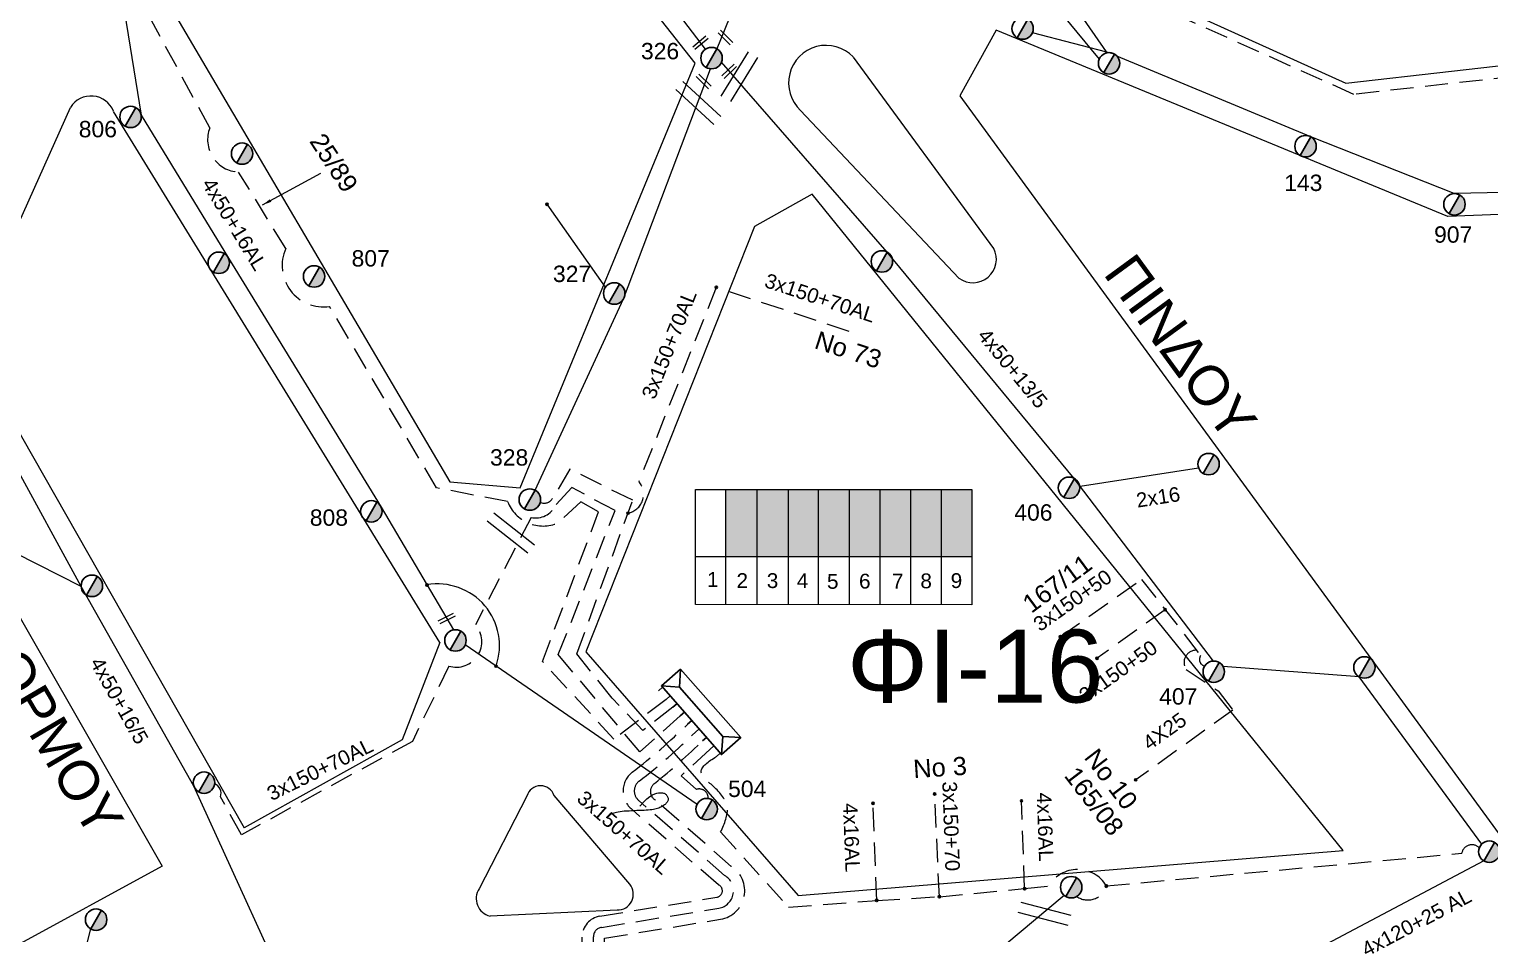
# Model space of a CAD drawing. Header units: millimetres. Extents: x 1421 to 7547, y 822 to 1873.
# Drawn here: x 7245.6 to 7406.1, y 1551 to 1650.4 of the extents above; entities that cross this region are included whole.
import ezdxf
from ezdxf.enums import TextEntityAlignment as Align

# ---------------------------------------------------------------- set-up
doc = ezdxf.new("R2010")
doc.units = ezdxf.units.MM
doc.linetypes.add('DASHED', pattern=[19.05, 12.7, -6.35])
doc.layers.get('0').update_dxf_attribs({"lineweight": 30})
for name, color, linetype, lineweight in [('2x16', 7, 'Continuous', 30), ('3x150+50', 7, 'Continuous', 30), ('3x38+23+16', 7, 'Continuous', 30), ('4x50+13_5', 7, 'Continuous', 30), ('4x50+16_5', 7, 'Continuous', 30), ('4x50AL', 7, 'Continuous', 30), ('Pillar OTE', 7, 'Continuous', 30), ('TEXT_ΚΑΛΩΔΙΩΝ', 7, 'Continuous', 30), ('Άγνωστα', 7, 'Continuous', 30), ('Άγνωστο εναέριο καλώδιο', 7, 'Continuous', 30), ('Γυμνά εναέρια ΧΤ και ΦΟΠ (3Φ)   4x50+16AL', 7, 'Continuous', 30), ('Εναέρια παροχή ΧΤ 4x16', 7, 'SYN_LINE', 30), ('Επιγραφές - Σχήματα', 7, 'Continuous', 30), ('Καλώδια ΧΤ   3x150+50CU', 7, 'DASHED', 30), ('Καλώδια ΧΤ   3x150+70AL', 7, 'DASHED', 30), ('Μηχανική τομή', 7, 'Continuous', 30), ('Στύλος ΦΜ', 7, 'Continuous', 30), ('Στύλος ΦΜ @ 1', 7, 'Continuous', 30), ('ΣΥΝ.ΚΑΛ4Χ6', 7, 'YPARXSK3X70+54', 30), ('Συνδέσεις', 7, 'Continuous', 30), ('Συνεστραμμένα ΧΤ  4x120+25 AL', 7, 'SYN_LINE', 30), ('Τομή', 7, 'Continuous', 30), ('Υποσταθμός πόλεως', 7, 'Continuous', 30), ('Υπόβαθρο ΔΕΗ', 7, 'Continuous', 30), ('Υπόγεια Καλώδια Δικτύου ΧΤ  4x16AL', 7, 'DASHED', 30), ('Υπόγεια Καλώδια Δικτύου ΧΤ  4X25', 7, 'DASHED', 30)]:
    doc.layers.add(name, color=color, linetype=linetype, lineweight=lineweight)
doc.styles.add('arial', font='arial.ttf')
doc.styles.get("Standard").update_dxf_attribs({"font": 'arial.ttf'})
doc.linetypes.add('SYN_LINE', pattern='A,0.5,-0.0001,["/\\/\\/\\/",Standard,S=0.1,R=0,X=0,Y=-0.05],-0.25', length=0.7501)
doc.linetypes.add('YPARXSK3X70+54', pattern='A,2.5,[131,ltypeshp.shx,S=1,R=0,X=-9e-10,Y=0],-1e-11,[131,ltypeshp.shx,S=-1,R=180,X=2,Y=0],-4.1,[131,ltypeshp.shx,S=1,R=0,X=-0.1,Y=0],-1.9,2,0', length=10.5)
doc.dimstyles.new('ISO-25', dxfattribs={"dimtxt": 2.5, "dimasz": 2.5, "dimexe": 1.25, "dimexo": 0.625, "dimtad": 1, "dimtxsty": 'Standard', "dimcen": 2.5, "dimadec": 0, "dimazin": 0, "dimtfac": 1, "dimtmove": 0, "dimatfit": 3, "dimfxl": 0, "dimarcsym": 0})

# ---------------------------------------------------------------- blocks, each defined once
blk = doc.blocks.new('ΥΠΑΡΧΩΝ ΤΣΙΜΕΝΤΕΝΙΟΣ ΣΤΥΛΟΣ')
at = {"layer": 'Στύλος ΦΜ'}
blk.add_hatch(color=7, dxfattribs=at).paths.add_polyline_path([(-1.29, -2.28, 0.574793), (2.62, 0, 0.268822), (1.3, 2.27)])
at = {"layer": 'Στύλος ΦΜ', "color": 7}
blk.add_line((-1.29, -2.28), (1.3, 2.27), dxfattribs=at)
blk.add_circle((0, 0), 2.62, dxfattribs=at)
at = {"layer": 'Στύλος ΦΜ', "flags": 4}
for tag, p in [('ΑΡΙΘΜΟΣ', (-4.68, 8.05)), ('ΤΥΠΟΣ', (-4.91, 3.03))]:
    blk.add_attdef(tag, p, '', height=4, dxfattribs=at)
blk = doc.blocks.new('ΤΟΜΗ')
at = {"layer": 'Τομή', "lineweight": -3, "ltscale": 40}
for p, q in [((-11.37, 1.1), (11.37, 1.1)), ((11.37, -3.57), (-11.37, -3.57))]:
    blk.add_line(p, q, dxfattribs=at)
blk = doc.blocks.new('ΜΗΧΑΝΙΚΗ ΤΟΜΗ')
at = {"layer": 'Μηχανική τομή', "lineweight": -3, "ltscale": 40}
for p, q in [((-3.78, 1.15), (3.8, 1.15)), ((3.8, -0.4), (-3.78, -0.4))]:
    blk.add_line(p, q, dxfattribs=at)
blk = doc.blocks.new('ΥΠΟΣΤΑΘΜΟΣ ΠΟΛΕΩΣ 9 ΑΝΑΧΩΡΗΣΕΩΝ')
at = {"layer": 'Υποσταθμός πόλεως', "ltscale": 40}
for p, q in [((-9.63, -2.82), (-9.63, -4)), ((-7.12, -2.82), (-7.12, -4)), ((-4.84, -2.82), (-4.84, -4)), ((-2.36, -2.82), (-2.36, -4)), ((0.09, -2.82), (0.09, -4)), ((2.55, -2.82), (2.55, -4)), ((5.02, -2.82), (5.02, -4)), ((7.48, -2.82), (7.48, -4)), ((9.61, -2.82), (9.61, -4))]:
    blk.add_line(p, q, dxfattribs=at)
blk.add_lwpolyline([(-10.02, 2.82), (10.02, 2.82), (10.02, -2.82), (-10.02, -2.82)], close=True, dxfattribs=at)
for points in [[(-7.21, 0), (-10.02, 2.82)], [(-10.02, -2.82), (-7.21, 0)], [(-7.21, 0), (7.21, 0)], [(7.21, 0), (10.02, 2.82)], [(10.02, -2.82), (7.21, 0)]]:
    blk.add_lwpolyline(points, dxfattribs=at)
at = {"layer": 'Υποσταθμός πόλεως', "linetype": 'SYN_LINE', "ltscale": 40, "flags": 1}
for tag, p in [('ΜΕΤΑΣΧΗΜΑΤΙΣΜΟΣ', (10.79, 1.71)), ('ΙΣΧΥΣ', (10.77, -1.08)), ('ΑΡΙΘΜΟΣ', (10.89, -3.8))]:
    blk.add_attdef(tag, p, '', height=1.8, dxfattribs=at)
blk = doc.blocks.new('_ΣΥΝΔΕΣΗ')
at = {"layer": 'Συνδέσεις', "linetype": 'SYN_LINE', "ltscale": 40}
blk.add_hatch(color=256, dxfattribs=at).paths.add_polyline_path([(0.5, -0.01, 1), (-0.5, -0.01, 1)])
at = {"layer": 'Συνδέσεις'}
blk.add_circle((0, -0.01), 0.5, dxfattribs=at)

msp = doc.modelspace()

# ---------------------------------------------------------------- hatches: boundary and pattern name
at = {"layer": 'Καλώδια ΧΤ   3x150+50CU', "linetype": 'DASHED', "lineweight": -3, "ltscale": 0.2}
h = msp.add_hatch(color=133, dxfattribs=at)
h.dxf.hatch_style = 1
h.paths.add_polyline_path([(7322.17, 1592.45), (7325.61, 1592.45), (7325.61, 1599.81), (7322.17, 1599.81)])
h = msp.add_hatch(color=85, dxfattribs=at)
h.dxf.hatch_style = 1
h.paths.add_polyline_path([(7325.61, 1592.45), (7329.05, 1592.44), (7329.05, 1599.81), (7325.61, 1599.81)])
h = msp.add_hatch(color=27, dxfattribs=at)
h.dxf.hatch_style = 1
h.paths.add_polyline_path([(7332.35, 1599.81), (7329.05, 1599.81), (7329.05, 1592.44), (7332.35, 1592.44)])
h = msp.add_hatch(color=2, dxfattribs=at)
h.dxf.hatch_style = 1
h.paths.add_polyline_path([(7335.73, 1592.44), (7335.73, 1599.81), (7332.35, 1599.81), (7332.35, 1592.44)])
h = msp.add_hatch(color=1, dxfattribs=at)
h.dxf.hatch_style = 1
h.paths.add_polyline_path([(7339.13, 1599.81), (7335.73, 1599.81), (7335.73, 1592.44), (7339.13, 1592.43)])
h = msp.add_hatch(color=5, dxfattribs=at)
h.dxf.hatch_style = 1
h.paths.add_polyline_path([(7342.47, 1599.81), (7339.13, 1599.81), (7339.13, 1592.43), (7342.47, 1592.43)])
h = msp.add_hatch(color=6, dxfattribs=at)
h.dxf.hatch_style = 1
h.paths.add_polyline_path([(7342.47, 1592.43), (7345.86, 1592.43), (7345.86, 1599.81), (7342.47, 1599.81)])
h = msp.add_hatch(color=30, dxfattribs=at)
h.dxf.hatch_style = 1
h.paths.add_polyline_path([(7345.79, 1592.43), (7349.18, 1592.43), (7349.18, 1599.81), (7345.79, 1599.81)])

# ---------------------------------------------------------------- linework, layer by layer
at = {"color": 5, "lineweight": -3, "ltscale": 0.2}
msp.add_lwpolyline([(7329.44, 1668.61), (7321.18, 1648.21)], dxfattribs=at)
at = {"color": 85, "lineweight": -3, "ltscale": 0.2}
msp.add_lwpolyline([(7364.85, 1647.64), (7355.83, 1649.95)], dxfattribs=at)
at = {"color": 6, "lineweight": -3, "ltscale": 0.2}
msp.add_arc((7265.49, 1566.37), 1.22, 343.7646, 64.6337, dxfattribs=at)
at = {"layer": '2x16', "color": 2, "lineweight": -3, "ltscale": 0.2}
msp.add_lwpolyline([(7361.09, 1600.16), (7374.08, 1602.18)], dxfattribs=at)
at = {"layer": '3x150+50', "color": 2, "linetype": 'DASHED', "lineweight": -3, "ltscale": 0.2}
msp.add_lwpolyline([(7358.92, 1583.63), (7367.82, 1589.92), (7374.33, 1581.56, 0.533473), (7374.76, 1580.39, 13.969295)], format="xyb", dxfattribs=at)
msp.add_lwpolyline([(7370.42, 1586.58), (7362.94, 1581.25)], dxfattribs=at)
at = {"layer": '3x38+23+16', "color": 5, "lineweight": -3, "ltscale": 0.2}
msp.add_lwpolyline([(7248.45, 1535.94), (7252.41, 1551.51)], dxfattribs=at)
at = {"layer": '4x50+13_5', "color": 2, "lineweight": -3, "ltscale": 0.2}
msp.add_lwpolyline([(7375.74, 1580.95), (7360.44, 1601.01), (7339.89, 1625.87), (7321.69, 1646.76)], dxfattribs=at)
at = {"layer": '4x50+16_5', "color": 6, "lineweight": -3, "ltscale": 0.2}
msp.add_lwpolyline([(7280.56, 1530.28), (7263.73, 1567.19), (7251.35, 1589.12), (7236.28, 1616.69), (7225.06, 1636.13), (7224.32, 1647.24)], dxfattribs=at)
at = {"layer": '4x50AL', "color": 85, "lineweight": -3, "ltscale": 0.2}
msp.add_lwpolyline([(7319.01, 1565.2), (7293.53, 1582.73)], dxfattribs=at)
at = {"layer": 'Pillar OTE', "lineweight": -3, "ltscale": 40}
for points in [[(7318.84, 1587.17), (7318.84, 1599.81), (7349.18, 1599.81), (7349.18, 1587.14), (7318.84, 1587.17)], [(7322.17, 1587.17), (7322.17, 1599.81)], [(7325.61, 1587.16), (7325.61, 1599.81)], [(7329.05, 1587.16), (7329.05, 1599.81)], [(7332.35, 1587.16), (7332.35, 1599.81)], [(7335.73, 1587.15), (7335.73, 1599.81)], [(7339.13, 1587.15), (7339.13, 1599.81)], [(7342.47, 1587.15), (7342.47, 1599.81)], [(7345.86, 1587.14), (7345.86, 1599.81)], [(7318.84, 1592.45), (7349.18, 1592.42)]]:
    msp.add_lwpolyline(points, dxfattribs=at)
at = {"layer": 'Άγνωστα', "lineweight": -3}
msp.add_lwpolyline([(7312.7, 1565), (7313.1, 1565.46), (7313.47, 1565.81), (7313.8, 1566.07), (7314.09, 1566.25), (7314.35, 1566.37), (7314.58, 1566.43), (7314.77, 1566.46), (7314.94, 1566.47), (7315.08, 1566.47), (7315.2, 1566.46), (7315.3, 1566.45), (7315.38, 1566.43), (7315.45, 1566.4), (7315.5, 1566.36), (7315.55, 1566.32), (7315.6, 1566.27), (7315.64, 1566.22), (7315.69, 1566.16), (7315.73, 1566.09), (7315.76, 1566.02), (7315.79, 1565.95), (7315.81, 1565.88), (7315.83, 1565.81), (7315.83, 1565.73), (7315.82, 1565.66), (7315.8, 1565.59), (7315.77, 1565.53), (7315.73, 1565.46), (7315.68, 1565.39), (7315.62, 1565.33), (7315.56, 1565.26), (7315.49, 1565.2), (7315.41, 1565.14), (7315.32, 1565.08), (7315.23, 1565.02), (7315.13, 1564.96), (7315.03, 1564.9), (7314.91, 1564.85), (7314.79, 1564.8), (7314.66, 1564.76), (7314.52, 1564.71), (7314.37, 1564.68), (7314.2, 1564.64), (7314.03, 1564.61), (7313.84, 1564.59), (7313.64, 1564.57), (7313.42, 1564.55), (7313.18, 1564.53), (7312.92, 1564.52), (7312.65, 1564.51), (7312.38, 1564.51), (7312.09, 1564.5), (7311.81, 1564.49), (7311.53, 1564.47), (7311.26, 1564.46), (7311, 1564.44), (7310.76, 1564.41), (7310.54, 1564.38), (7310.34, 1564.34), (7310.15, 1564.31), (7309.99, 1564.27), (7309.85, 1564.24), (7309.73, 1564.2), (7309.63, 1564.18), (7309.55, 1564.16), (7309.49, 1564.14), (7309.44, 1564.13), (7309.42, 1564.12), (7309.4, 1564.11), (7309.39, 1564.11), (7309.38, 1564.11), (7309.38, 1564.11), (7309.38, 1564.11), (7309.38, 1564.11), (7309.38, 1564.11), (7309.38, 1564.11), (7309.38, 1564.11), (7309.38, 1564.11), (7309.38, 1564.11), (7309.38, 1564.11)], dxfattribs=at)
at = {"layer": 'Άγνωστο εναέριο καλώδιο', "color": 5, "lineweight": -3, "ltscale": 0.2}
msp.add_lwpolyline([(7319.93, 1648.17), (7288.03, 1689.92), (7277.6, 1726)], dxfattribs=at)
at = {"layer": 'Άγνωστο εναέριο καλώδιο', "color": 85, "lineweight": -3, "ltscale": 10}
msp.add_lwpolyline([(7414.9, 1632.57), (7402.17, 1632.3), (7386.43, 1638.54), (7365.12, 1647.42)], dxfattribs=at)
at = {"layer": 'Άγνωστο εναέριο καλώδιο', "color": 133, "lineweight": -3, "ltscale": 0.2}
msp.add_lwpolyline([(7301.21, 1599.71), (7310.93, 1620.75), (7320.48, 1646.02)], dxfattribs=at)
at = {"layer": 'Άγνωστο εναέριο καλώδιο', "color": 6, "lineweight": -3, "ltscale": 0.2}
msp.add_lwpolyline([(7251.35, 1589.12), (7241.71, 1594)], dxfattribs=at)
at = {"layer": 'Γυμνά εναέρια ΧΤ και ΦΟΠ (3Φ)   4x50+16AL', "color": 85, "lineweight": -3, "ltscale": 0.2}
msp.add_lwpolyline([(7210.03, 1715.33), (7229, 1687.53), (7255.08, 1658.6), (7257.93, 1640.91), (7267.53, 1625.2), (7284.3, 1597.85), (7292.25, 1584.37)], dxfattribs=at)
at = {"layer": 'Γυμνά εναέρια ΧΤ και ΦΟΠ (3Φ)   4x50+16AL', "color": 2, "lineweight": -3, "ltscale": 0.2}
msp.add_lwpolyline([(7405.19, 1560.83), (7391.72, 1579.21), (7376.8, 1580.34)], dxfattribs=at)
at = {"layer": 'Γυμνά εναέρια ΧΤ και ΦΟΠ (3Φ)   4x50+16AL', "color": 30, "lineweight": -3, "ltscale": 0.2}
msp.add_lwpolyline([(7328.76, 1530.56), (7348.09, 1545.8), (7359.32, 1555.22)], dxfattribs=at)
at = {"layer": 'Εναέρια παροχή ΧΤ 4x16', "color": 133, "lineweight": -3, "ltscale": 0.2}
msp.add_lwpolyline([(7308.95, 1622.02), (7302.52, 1631.13)], dxfattribs=at)
at = {"layer": 'Καλώδια ΧΤ   3x150+50CU', "color": 62, "lineweight": -3, "ltscale": 0.2}
msp.add_lwpolyline([(7465.53, 1637.52, 0.745609), (7462.53, 1634.97), (7448.01, 1633.78, -0.734519), (7443.2, 1633.25), (7433.08, 1632.64, -0.950597), (7428.52, 1632.4), (7425.95, 1632.28), (7425.59, 1630.57), (7418.21, 1630.16), (7417.96, 1633.33, 0.320902), (7415.49, 1634.68), (7413.57, 1634.63), (7412.85, 1645.62), (7391.14, 1643.21), (7359.33, 1657.45, -0.513667), (7356.33, 1656.43), (7343.83, 1661.94), (7342.13, 1661.03), (7333.49, 1664.1), (7346.72, 1697.69), (7359.1, 1693.48)], format="xyb", dxfattribs=at)
at = {"layer": 'Καλώδια ΧΤ   3x150+70AL', "color": 30, "lineweight": -3, "ltscale": 0.2}
msp.add_lwpolyline([(7315.59, 1576.73), (7309.87, 1572.37), (7302.02, 1580.88), (7308.18, 1597.35), (7306.23, 1598.45), (7303.74, 1596.12, -0.425637), (7298.19, 1598.47), (7290.39, 1599.97), (7278.64, 1619.9, -0.592277), (7273.82, 1626.27), (7268.64, 1634.67, -0.509863), (7265.47, 1639.53), (7256.5, 1656.06, 0.513411), (7257, 1658.1)], format="xyb", dxfattribs=at)
at = {"layer": 'Καλώδια ΧΤ   3x150+70AL', "color": 133, "lineweight": -3, "ltscale": 0.2}
for points in [[(7335.71, 1617.16), (7321.11, 1622), (7312.61, 1600.64)], [(7316.34, 1575.88), (7313.05, 1573.3), (7309.69, 1576.87), (7305.8, 1581.74), (7311.93, 1598.61), (7305.04, 1602.03), (7303.12, 1598.81)]]:
    msp.add_lwpolyline(points, dxfattribs=at)
at = {"layer": 'Καλώδια ΧΤ   3x150+70AL', "color": 6, "lineweight": -3, "ltscale": 0.2}
msp.add_lwpolyline([(7317.16, 1574.94), (7312.71, 1570.98), (7303.76, 1581.65), (7309.99, 1597.48), (7305.24, 1600.02), (7303.45, 1598.09, -0.362581), (7300.77, 1596.73), (7294.65, 1584.92)], format="xyb", dxfattribs=at)
msp.add_lwpolyline([(7291.73, 1580.39), (7287.73, 1572.12), (7268.94, 1561.85), (7266.66, 1566.03)], dxfattribs=at)
at = {"layer": 'Καλώδια ΧΤ   3x150+70AL', "color": 5, "lineweight": -3, "ltscale": 0.2}
msp.add_lwpolyline([(7248.58, 1535.86, -0.574616), (7250.74, 1536.81), (7266.9, 1546.49), (7276.83, 1531.79), (7306.43, 1546.06), (7306.38, 1550.62, -0.375178), (7308.33, 1552.91), (7321.19, 1555.01, 0.758419), (7321.34, 1556.36), (7311.86, 1564.64, -0.485698), (7311.87, 1568.73, 0.03165), (7317.97, 1574.02, 17.233442)], format="xyb", dxfattribs=at)
at = {"layer": 'Καλώδια ΧΤ   3x150+70AL', "color": 1, "lineweight": -3, "ltscale": 0.2}
msp.add_lwpolyline([(7281.54, 1532.7), (7307.67, 1545.29), (7307.61, 1550.63, -0.377293), (7308.52, 1551.69), (7321.39, 1553.8, 0.707381), (7322.03, 1557.39), (7312.64, 1565.59, -0.490024), (7312.63, 1567.75, 0.031624), (7318.83, 1573.15)], format="xyb", dxfattribs=at)
at = {"layer": 'Καλώδια ΧΤ   3x150+70AL', "color": 27, "lineweight": -3, "ltscale": 0.2}
msp.add_lwpolyline([(7308.91, 1544.52), (7308.84, 1550.49), (7321.59, 1552.58, 0.691021), (7322.76, 1558.39), (7314.44, 1565.65, -0.537813), (7314.33, 1567.51, 0.027082), (7319.7, 1572.27)], format="xyb", dxfattribs=at)
at = {"layer": 'Καλώδια ΧΤ   3x150+70AL', "color": 85, "lineweight": -3, "ltscale": 0.2}
msp.add_lwpolyline([(7320.4, 1571.24), (7317.24, 1568.34), (7318.93, 1566.84)], dxfattribs=at)
at = {"layer": 'Καλώδια ΧΤ   3x150+70AL', "color": 2, "lineweight": -3, "ltscale": 0.2}
msp.add_lwpolyline([(7345.62, 1555.06), (7345.1, 1566.35)], dxfattribs=at)
msp.add_lwpolyline([(7321.59, 1562.17), (7329.05, 1553.89), (7338.74, 1554.65), (7345.62, 1555.06), (7354.98, 1555.94), (7357.63, 1556.24, -0.56856), (7363.97, 1556.24), (7403, 1559.83, -0.608524), (7404.92, 1560.42)], format="xyb", dxfattribs=at)
at = {"layer": 'Καλώδια ΧΤ   3x150+70AL', "color": 133, "lineweight": -3, "ltscale": 0.2}
for centre, radius, start, end in [((7311.01, 1599.27), 2.11, 281.1112, 40.6189), ((7302.21, 1599.34), 1.05, 244.6801, 329.8061)]:
    msp.add_arc(centre, radius, start, end, dxfattribs=at)
at = {"layer": 'Καλώδια ΧΤ   3x150+70AL', "color": 6, "lineweight": -3, "ltscale": 0.2}
msp.add_arc((7292.55, 1583.08), 2.81, 252.9196, 41.4319, dxfattribs=at)
at = {"layer": 'Καλώδια ΧΤ   3x150+70AL', "color": 85, "lineweight": -3, "ltscale": 0.2}
msp.add_arc((7319.24, 1565.91), 0.984, 356.3425, 108.1767, dxfattribs=at)
at = {"layer": 'Καλώδια ΧΤ   3x150+70AL', "color": 2, "lineweight": -3, "ltscale": 0.2}
msp.add_arc((7361.92, 1556.84), 2.14, 235.3426, 343.6054, dxfattribs=at)
msp.add_spline([(7321.59, 1562.17), (7322.32, 1564.88), (7320.76, 1567.2), (7319.45, 1568.8), (7321.1, 1570.44)], degree=3, dxfattribs=at)
at = {"layer": 'ΣΥΝ.ΚΑΛ4Χ6', "color": 85, "linetype": 'SYN_LINE', "lineweight": -3, "ltscale": 15}
for points in [[(7352.84, 1659.61), (7363.18, 1647.08)], [(7356.54, 1658.56), (7363.95, 1647.87)]]:
    msp.add_lwpolyline(points, dxfattribs=at)
at = {"layer": 'Συνεστραμμένα ΧΤ  4x120+25 AL', "color": 2, "lineweight": -3, "ltscale": 20}
msp.add_lwpolyline([(7405.44, 1558.98), (7385.04, 1548.18), (7386.04, 1528.41)], dxfattribs=at)
at = {"layer": 'Υπόβαθρο ΔΕΗ', "lineweight": -3, "ltscale": 0.2}
for points in [[(7257.97, 1658.23), (7291.86, 1600.65), (7299.57, 1599.98), (7318.8, 1646.65), (7291.12, 1681.75), (7257.97, 1658.23)], [(7342.14, 1666.21), (7390.28, 1644.45), (7413.47, 1647.06)], [(7420.54, 1562.59), (7414.63, 1630.31), (7401.48, 1629.78), (7351.86, 1650.26), (7347.85, 1643.04), (7407.41, 1561.51), (7420.54, 1562.59)], [(7351.59, 1626.27), (7336.17, 1647.31)], [(7238.7, 1616.22), (7250.17, 1641.77)], [(7290.74, 1582.98), (7254.89, 1641.34)], [(7330.37, 1641.44), (7347.77, 1623.01)], [(7389.97, 1560.15), (7331.64, 1632.25), (7325.3, 1628.69), (7306.79, 1581.96), (7330.12, 1555.2), (7389.97, 1560.15)], [(7238.7, 1616.22), (7269.25, 1562.62)], [(7290.74, 1582.98), (7286.6, 1572.29)], [(7286.6, 1572.29), (7269.25, 1562.62)], [(7300.31, 1566.11), (7295.07, 1555.93)], [(7311.6, 1556.43), (7303.3, 1566.16)], [(7296.26, 1552.94), (7310.21, 1553.61)]]:
    msp.add_lwpolyline(points, dxfattribs=at)
msp.add_lwpolyline([(7260.23, 1558.42), (7211.1, 1531.6), (7184.37, 1579.76), (7230.9, 1609.64)], close=True, dxfattribs=at)
for centre, radius, start, end in [((7333.18, 1644.46), 4.13, 43.7626, 226.9667), ((7252.42, 1640.37), 2.66, 21.6069, 148.1214), ((7349.3, 1625.09), 2.58, 233.6153, 27.3411), ((7301.81, 1565.69), 1.56, 17.3799, 164.438), ((7310.28, 1555.33), 1.72, 267.6181, 39.8981), ((7296.7, 1554.84), 1.96, 146.2172, 257.016)]:
    msp.add_arc(centre, radius, start, end, dxfattribs=at)
at = {"layer": 'Υπόβαθρο ΔΕΗ', "lineweight": -3}
msp.add_arc((7290.51, 1582.63), 6.79, 340.7251, 100.0538, dxfattribs=at)
at = {"layer": 'Υπόγεια Καλώδια Δικτύου ΧΤ  4x16AL', "color": 2, "lineweight": -3, "ltscale": 0.2}
for points in [[(7338.74, 1554.65), (7338.33, 1565.31)], [(7354.98, 1555.94), (7354.64, 1565.59)]]:
    msp.add_lwpolyline(points, dxfattribs=at)
at = {"layer": 'Υπόγεια Καλώδια Δικτύου ΧΤ  4X25', "color": 2, "lineweight": -3, "ltscale": 0.2}
msp.add_lwpolyline([(7373.88, 1582.14, 0.60123), (7372.71, 1580.03), (7376.24, 1577.67), (7377.87, 1575.56), (7367.19, 1567.89)], format="xyb", dxfattribs=at)

# ---------------------------------------------------------------- block references
at = {"layer": 'Μηχανική τομή', "lineweight": -3}
for p, xscale, yscale, zscale, rotation in [((7319.43, 1648.8), 0.2499999999999186, 0.2499999999999186, 0.2499999999999186, 39.81715624892953), ((7322.05, 1649.38), 0.2499999999999186, 0.2499999999999186, 0.2499999999999186, 315.1800908512963), ((7322.46, 1645.81), 0.2499999999999187, 0.2499999999999187, 0.2499999999999187, 223.5920483472186), ((7319.66, 1644.57), 0.2499999999999186, 0.2499999999999186, 0.2499999999999186, 315.1800908512963), ((7291.45, 1585.71), 0.2499999999999187, 0.2499999999999187, 0.2499999999999187, 206.5012741369802)]:
    msp.add_blockref('ΜΗΧΑΝΙΚΗ ΤΟΜΗ', p, dxfattribs=dict(at, xscale=xscale, yscale=yscale, zscale=zscale, rotation=rotation))
at = {"layer": 'Στύλος ΦΜ @ 1', "lineweight": -3, "ltscale": 40, "xscale": 0.4499999999998181, "yscale": 0.4499999999998181, "zscale": 0.4499999999998181}
for p in [(7354.76, 1650.44), (7364.26, 1646.62), (7269.02, 1636.7), (7266.46, 1624.7), (7339.3, 1624.85), (7375.19, 1602.58), (7252.52, 1589.21), (7292.46, 1583.21), (7392.31, 1580.24), (7264.84, 1567.59), (7406.02, 1560), (7360.1, 1556.1), (7252.99, 1552.54)]:
    msp.add_blockref('ΥΠΑΡΧΩΝ ΤΣΙΜΕΝΤΕΝΙΟΣ ΣΤΥΛΟΣ', p, dxfattribs=at)
at = {"layer": 'Στύλος ΦΜ @ 1', "lineweight": -3, "ltscale": 40}
ref = msp.add_blockref('ΥΠΑΡΧΩΝ ΤΣΙΜΕΝΤΕΝΙΟΣ ΣΤΥΛΟΣ', (7320.59, 1647.19), dxfattribs=dict(at, xscale=0.4499999999998181, yscale=0.4499999999998181, zscale=0.4499999999998181))
ref.add_attrib('ΤΥΠΟΣ', '326', (7312.84, 1647.06), dxfattribs={"layer": 'Στύλος ΦΜ', "height": 1.8, "flags": 4})
ref = msp.add_blockref('ΥΠΑΡΧΩΝ ΤΣΙΜΕΝΤΕΝΙΟΣ ΣΤΥΛΟΣ', (7256.77, 1640.73), dxfattribs=dict(at, xscale=0.4499999999998181, yscale=0.4499999999998181, zscale=0.4499999999998181))
ref.add_attrib('ΤΥΠΟΣ', '806', (7251.08, 1638.49), dxfattribs={"layer": 'Στύλος ΦΜ', "height": 1.8, "flags": 4})
ref = msp.add_blockref('ΥΠΑΡΧΩΝ ΤΣΙΜΕΝΤΕΝΙΟΣ ΣΤΥΛΟΣ', (7385.84, 1637.51), dxfattribs=dict(at, xscale=0.4499999999998181, yscale=0.4499999999998181, zscale=0.4499999999998181))
ref.add_attrib('ΤΥΠΟΣ', '143', (7383.5, 1632.59), dxfattribs={"layer": 'Στύλος ΦΜ', "height": 1.8, "flags": 4})
ref = msp.add_blockref('ΥΠΑΡΧΩΝ ΤΣΙΜΕΝΤΕΝΙΟΣ ΣΤΥΛΟΣ', (7402.2, 1631.13), dxfattribs=dict(at, xscale=0.4499999999998181, yscale=0.4499999999998181, zscale=0.4499999999998181))
ref.add_attrib('ΤΥΠΟΣ', '907', (7399.96, 1626.91), dxfattribs={"layer": 'Στύλος ΦΜ', "height": 1.8, "flags": 4})
ref = msp.add_blockref('ΥΠΑΡΧΩΝ ΤΣΙΜΕΝΤΕΝΙΟΣ ΣΤΥΛΟΣ', (7276.93, 1623.2), dxfattribs=dict(at, xscale=0.4499999999998181, yscale=0.4499999999998181, zscale=0.4499999999998181))
ref.add_attrib('ΤΥΠΟΣ', '807', (7281.05, 1624.29), dxfattribs={"layer": 'Στύλος ΦΜ', "height": 1.8, "flags": 4})
ref = msp.add_blockref('ΥΠΑΡΧΩΝ ΤΣΙΜΕΝΤΕΝΙΟΣ ΣΤΥΛΟΣ', (7309.9, 1621.33), dxfattribs=dict(at, xscale=0.4499999999998181, yscale=0.4499999999998181, zscale=0.4499999999998181))
ref.add_attrib('ΤΥΠΟΣ', '327', (7303.17, 1622.59), dxfattribs={"layer": 'Στύλος ΦΜ', "height": 1.8, "flags": 4})
ref = msp.add_blockref('ΥΠΑΡΧΩΝ ΤΣΙΜΕΝΤΕΝΙΟΣ ΣΤΥΛΟΣ', (7300.63, 1598.69), dxfattribs=dict(at, xscale=0.4499999999998181, yscale=0.4499999999998181, zscale=0.4499999999998181))
ref.add_attrib('ΤΥΠΟΣ', '328', (7296.26, 1602.42), dxfattribs={"layer": 'Στύλος ΦΜ', "height": 1.8, "flags": 4})
ref = msp.add_blockref('ΥΠΑΡΧΩΝ ΤΣΙΜΕΝΤΕΝΙΟΣ ΣΤΥΛΟΣ', (7359.86, 1599.98), dxfattribs=dict(at, xscale=0.4499999999998181, yscale=0.4499999999998181, zscale=0.4499999999998181))
ref.add_attrib('ΤΥΠΟΣ', '406', (7353.85, 1596.37), dxfattribs={"layer": 'Στύλος ΦΜ', "height": 1.8, "flags": 4})
ref = msp.add_blockref('ΥΠΑΡΧΩΝ ΤΣΙΜΕΝΤΕΝΙΟΣ ΣΤΥΛΟΣ', (7283.22, 1597.39), dxfattribs=dict(at, xscale=0.4499999999998181, yscale=0.4499999999998181, zscale=0.4499999999998181))
ref.add_attrib('ΤΥΠΟΣ', '808', (7276.46, 1595.81), dxfattribs={"layer": 'Στύλος ΦΜ', "height": 1.8, "flags": 4})
ref = msp.add_blockref('ΥΠΑΡΧΩΝ ΤΣΙΜΕΝΤΕΝΙΟΣ ΣΤΥΛΟΣ', (7375.76, 1579.77), dxfattribs=dict(at, xscale=0.4499999999998181, yscale=0.4499999999998181, zscale=0.4499999999998181))
ref.add_attrib('ΤΥΠΟΣ', '407', (7369.76, 1576.16), dxfattribs={"layer": 'Στύλος ΦΜ', "height": 1.8, "flags": 4})
ref = msp.add_blockref('ΥΠΑΡΧΩΝ ΤΣΙΜΕΝΤΕΝΙΟΣ ΣΤΥΛΟΣ', (7320.06, 1564.68), dxfattribs=dict(at, xscale=0.4499999999998181, yscale=0.4499999999998181, zscale=0.4499999999998181))
ref.add_attrib('ΤΥΠΟΣ', '504', (7322.41, 1566.01), dxfattribs={"layer": 'Στύλος ΦΜ', "height": 1.8, "flags": 4})
at = {"layer": 'Συνδέσεις', "lineweight": -3, "xscale": 0.25, "yscale": 0.25, "zscale": 0.25}
for p in [(7302.52, 1631.14), (7321.12, 1622), (7311.42, 1597.2), (7289.33, 1589.32), (7370.42, 1586.59), (7358.92, 1583.63), (7296.92, 1580.39), (7362.94, 1581.26), (7367.19, 1567.9), (7345.1, 1566.35), (7338.33, 1565.32), (7354.64, 1565.59), (7363.97, 1556.24), (7338.74, 1554.65), (7345.62, 1555.06), (7354.98, 1555.94)]:
    msp.add_blockref('_ΣΥΝΔΕΣΗ', p, dxfattribs=at)
at = {"layer": 'Τομή', "lineweight": -3, "xscale": 0.2499999999998872, "yscale": 0.2499999999998872, "zscale": 0.2499999999998872}
for p, rotation in [((7323.91, 1644.98), 238.5067198666901), ((7318.93, 1642.03), 137.3648474252813), ((7298.73, 1595.25), 321.8755410093019), ((7357.24, 1553.47), 345.5544476645451)]:
    msp.add_blockref('ΤΟΜΗ', p, dxfattribs=dict(at, rotation=rotation))
at = {"layer": 'Υποσταθμός πόλεως', "lineweight": -3, "xscale": 0.4999999999999998, "yscale": 0.4999999999999998, "zscale": 0.4999999999999998, "rotation": 311.2277923933655}
msp.add_blockref('ΥΠΟΣΤΑΘΜΟΣ ΠΟΛΕΩΣ 9 ΑΝΑΧΩΡΗΣΕΩΝ', (7319.44, 1575.37), dxfattribs=at)

# ---------------------------------------------------------------- texts
at = {"lineweight": -3, "ltscale": 40, "char_height": 4, "width": 51.2353, "attachment_point": 1, "style": 'arial'}
for s, insert, rotation in [('{\\H1.083x;ΠΙΝΔΟΥ}', (7367.02, 1626.07), 306.1758), ('{\\H1.083x;ΠΑΝΟΡΜΟΥ}', (7238.32, 1593.87), 300.3979)]:
    msp.add_mtext(s, dxfattribs=dict(at, insert=insert, rotation=rotation))
at = {"lineweight": -3, "ltscale": 30, "char_height": 1.63, "width": 11.2573, "attachment_point": 1}
for s, insert in [('1', (7320.09, 1590.73)), ('2', (7323.33, 1590.6)), ('3', (7326.66, 1590.6)), ('4', (7329.96, 1590.6)), ('5', (7333.27, 1590.52)), ('6', (7336.79, 1590.54)), ('7', (7340.41, 1590.54)), ('8', (7343.53, 1590.57)), ('9', (7346.86, 1590.6))]:
    msp.add_mtext(s, dxfattribs=dict(at, insert=insert))
at = {"layer": 'TEXT_ΚΑΛΩΔΙΩΝ', "lineweight": -3, "ltscale": 0.2}
for s, rotation, p in [('4x50+16AL', 301.4173, (7268.18, 1628.94)), ('3x150+70AL', 341.6505, (7332.52, 1620.85)), ('3x150+70AL', 68.2964, (7315.93, 1615.74)), ('4x50+13/5', 309.5807, (7353.68, 1613.11)), ('2x16', 8.8181, (7369.65, 1598.96)), ('3x150+50', 35.2361, (7360.24, 1587.62)), ('3x150+50', 35.5075, (7365.25, 1579.83)), ('4x50+16/5', 299.4538, (7255.54, 1576.6)), ('4X25', 35.6879, (7370.35, 1573.24)), ('3x150+70AL', 26.2471, (7277.57, 1569.05)), ('3x150+70', 272.0239, (7346.91, 1562.8)), ('3x150+70AL', 318.8957, (7310.95, 1562.11)), ('4x16AL', 272.0239, (7357.24, 1562.72)), ('4x16AL', 272.222, (7335.97, 1561.55)), ('4x120+25 AL', 27.897, (7398.02, 1552.22))]:
    msp.add_text(s, height=1.6, rotation=rotation, dxfattribs=at).set_placement(p, align=Align.MIDDLE_CENTER)
at = {"layer": 'Υπόβαθρο ΔΕΗ', "lineweight": -3, "char_height": 2, "attachment_point": 1}
for s, insert, rotation in [('25/89', (7278.02, 1639.16), 303.4063), ('Νο 73', (7332.38, 1617.25), 342), ('167/11', (7354.53, 1587.73), 36.4858), ('Νο 10', (7363.02, 1571.55), 307.4106), ('Νο 3', (7342.68, 1570.08), 3.6976), ('165/08', (7360.83, 1569.56), 307.4106)]:
    msp.add_mtext_dynamic_manual_height_columns(s, width=17.2548, gutter_width=12.5, heights=[0], dxfattribs=dict(at, insert=insert, rotation=rotation))
at = {"layer": 'Υπόβαθρο ΔΕΗ', "lineweight": -3, "insert": (7335.46, 1584.39), "char_height": 8, "attachment_point": 1}
msp.add_mtext_dynamic_manual_height_columns('ΦI-16', width=30.8332, gutter_width=12.5, heights=[0], dxfattribs=at)

# ---------------------------------------------------------------- leaders
at = {"layer": 'Επιγραφές - Σχήματα', "lineweight": -3, "ltscale": 40}
msp.add_leader([(7271.27, 1631.06), (7277.68, 1634.56)], dimstyle='ISO-25', override={"dimasz": 1, "dimtad": 0}, dxfattribs=at)

doc.saveas('drawing.dxf')
